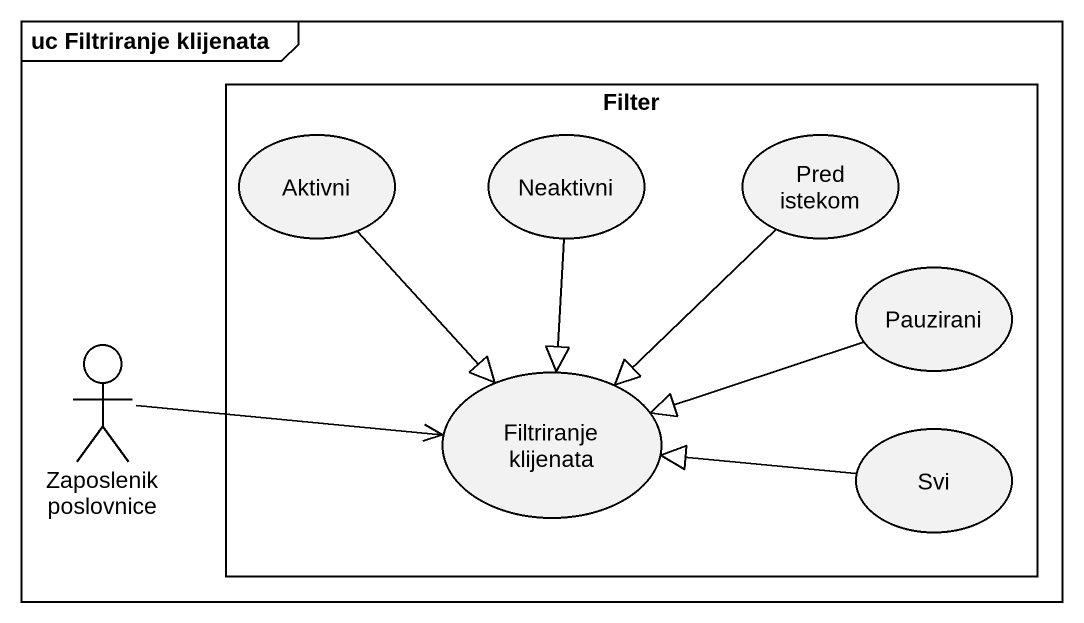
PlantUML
@startuml
mainframe uc Filtriranje klijenata
rectangle Filter {
  usecase Aktivni
  usecase Neaktivni
  usecase "Pred istekom" as Pred_istekom
  usecase Pauzirani
  usecase "Filtriranje klijenata" as Filtriranje_klijenata
  usecase Svi
}
actor "Zaposlenik poslovnice" as Zaposlenik_poslovnice
Aktivni --|> Filtriranje_klijenata
Neaktivni --|> Filtriranje_klijenata
Pred_istekom --|> Filtriranje_klijenata
Pauzirani -left-|> Filtriranje_klijenata
Zaposlenik_poslovnice -right-> Filtriranje_klijenata
Svi -left-|> Filtriranje_klijenata
@enduml
